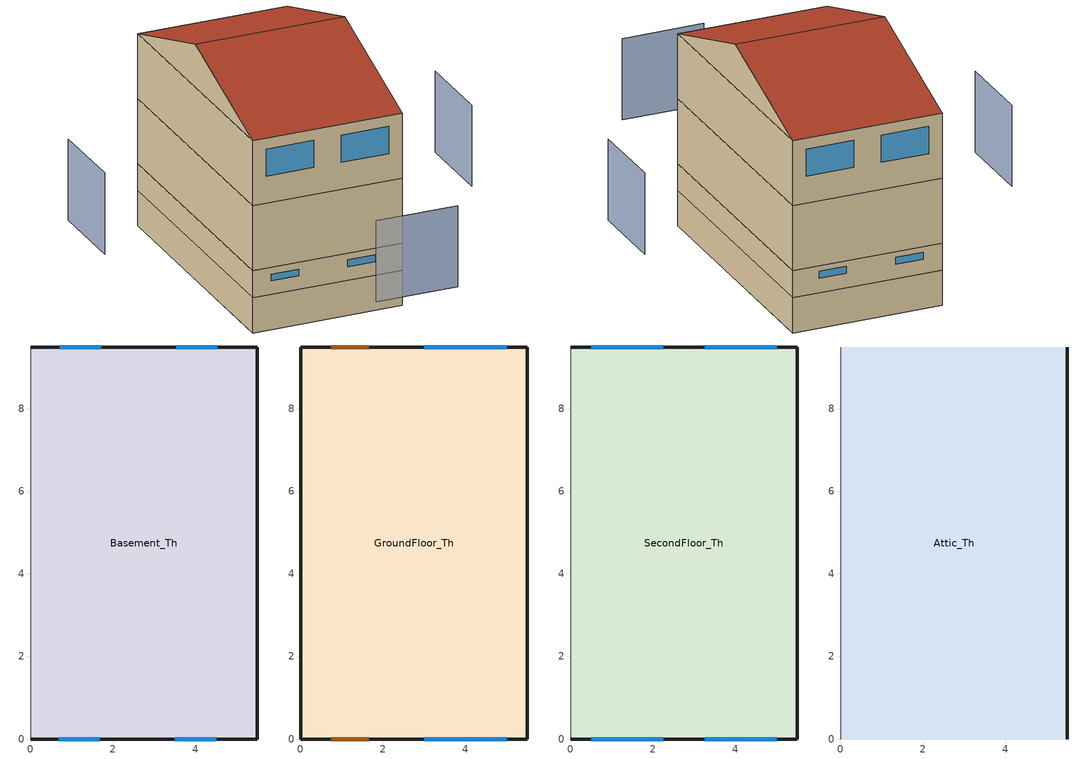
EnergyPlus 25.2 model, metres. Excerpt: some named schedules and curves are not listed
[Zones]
Basement_Th
 floor foundation (SFD_BasementFloor): 5.5,9.5 5.5,0 0,0 0,9.5 z-1.3
 wall outside (Surface 2 c tbd): 0,0 5.5,0 z0:1
 wall outside (Surface 4 c tbd): 5.5,9.5 0,9.5 z0:1
 wall outside (Surface 5 c tbd): 5.5,0 5.5,9.5 z0:1
 wall foundation (SFD_1971-1985_BasementWall): 0,0 5.5,0 5.5,9.5 0,9.5 z-1.3:0
 wall adiabatic (SFD_1971-1985_ExtWall): 0,9.5 0,0 z-1.3:0; 0,9.5 0,0 z0:1
 window (SFD_Window_old-construction): 0.68,0 1.68,0 / 3.5,0 4.5,0 z0.5:0.75; 1.71,9.5 0.71,9.5 / 4.53,9.5 3.53,9.5 z0.54:0.79
GroundFloor_Th
 floor ground (SFD_IntFloor): 5.5,9.5 5.5,0 0,0 0,9.5 z1
 wall ground (SFD_1971-1985_ExtWall): 0,9.5 0,0 z1:3.4
 wall ground (Surface 11 c tbd): 5.5,0 5.5,9.5 z1:3.4
 wall ground (Surface 12 c tbd): 5.5,9.5 0,9.5 z1:3.4
 wall ground (Surface 8 c tbd): 0,0 5.5,0 z1:3.4
 window inside (SFD_Window_old-construction): 5,9.5 3,9.5 / 3,0 5,0 z2:3
 door inside (SFD_Door_old-construction): 1.65,9.5 0.75,9.5 / 0.75,0 1.65,0 z1:3
 ceiling ground (SFD_IntCeiling): 5.5,0 5.5,9.5 0,9.5 0,0 z3.4
SecondFloor_Th
 floor to GroundFloor_Th (SFD_IntFloor): 5.5,9.5 5.5,0 0,0 0,9.5 z3.4
 wall outside (Surface 16 c tbd): 0,0 5.5,0 z3.4:5.8
 wall outside (Surface 17 c tbd): 5.5,9.5 0,9.5 z3.4:5.8
 wall outside (Surface 18 c tbd): 5.5,0 5.5,9.5 z3.4:5.8
 wall adiabatic (SFD_1971-1985_ExtWall): 0,9.5 0,0 z3.4:5.8
 window (SFD_Window_old-construction): 0.5,0 2.25,0 / 3.25,0 5,0 / 5,9.5 3.25,9.5 / 2.25,9.5 0.5,9.5 z4.4:5.4
Attic_Th
 floor to SecondFloor_Th (Surface 14 c tbd Reversed): 5.5,9.5 5.5,0 0,0 0,9.5 z5.8
 wall outside (SFD_1971-1985_ExtWall): 5.5,4.75,7.38 5.5,0,5.8 5.5,9.5,5.8
 wall adiabatic (SFD_1971-1985_ExtWall): 0,4.75,7.38 0,9.5,5.8 0,0,5.8
 roof outside (SFD_Roof): 5.5,4.75,7.38 5.5,9.5,5.8 0,9.5,5.8 0,4.75,7.38; 0,4.75,7.38 0,0,5.8 5.5,0,5.8 5.5,4.75,7.38
shading: -4,3.25 -4,6.25 / 5.75,-4 2.75,-4 / 9.5,6.25 9.5,3.25 z1:4
[Building]
Building 1: Temperature Convergence Tolerance Value {deltaC}=0.5
[Site:Location]
MONTREAL INTL A: Latitude {deg}=45.47; Longitude {deg}=-73.74; Time Zone {hr}=-5; Elevation {m}=36
[SizingPeriod:DesignDay] Day of Month=21; Dry-Bulb Temperature Range Modifier Type=DefaultMultipliers; Humidity Condition Type=Wetbulb; Barometric Pressure {Pa}=100893; Rain Indicator=No; Snow Indicator=No; Daylight Saving Time Indicator=No; Begin Environment Reset Mode=FullResetAtBeginEnvironment
Name | Month | Day Type | Maximum Dry-Bulb Temperature {C} | Daily Dry-Bulb Temperature Range {deltaC} | Wetbulb or DewPoint at Maximum Dry-Bulb {C} | Wind Speed {m/s} | Wind Direction {deg} | Solar Model Indicator | ASHRAE Clear Sky Optical Depth for Beam Irradiance (taub) | ASHRAE Clear Sky Optical Depth for Diffuse Irradiance (taud) | Sky Clearness
Montreal-Trudeau Intl AP Ann Clg .4% Condns DB=>MWB | 7 | SummerDesignDay | 30.3 | 8.8 | 22.1 | 5.4 | 230 | ASHRAETau | 0.431 | 2.246
Montreal-Trudeau Intl AP Ann Htg 99.6% Condns DB | 1 | WinterDesignDay | -22.9 | 0 | -22.9 | 4.3 | 260 | ASHRAEClearSky |  |  | 0
[Material] Thermal Absorptance=0.9
Name | Roughness | Thickness {m} | Conductivity {W/m-K} | Density {kg/m3} | Specific Heat {J/kg-K} | Solar Absorptance | Visible Absorptance
Cladding-vinyl | Smooth | 0.0095 | 0.086 | 200 | 1000 | 0.5 | 0.5
Gypsum Board | Smooth | 0.0127 | 0.16 | 800 | 1090 | 0.3 | 0.5
Heavy Concrete 150 mm | Smooth | 0.1524 | 1.95 | 2240 | 900 | 0.3 | 0.5
Heavy Concrete 200 mm | Smooth | 0.2032 | 1.95 | 2240 | 900 | 0.3 | 0.5
Insulation 15 mm | Smooth | 0.0165 | 0.046 | 19 | 960 | 0.7 | 0.7
Insulation panel 65 mm | Smooth | 0.0659 | 0.03 | 43 | 1210 | 0.7 | 0.7
Plaster | Smooth | 0.005 | 0.071 | 1860 | 840 | 0.3 | 0.5
Plywood | Smooth | 0.0159 | 0.12 | 544 | 1210 | 0.5 | 0.5
Shingles asphalt | Smooth | 0.0032 | 0.04 | 1120 | 1260 | 0.5 | 0.5
Surface 11 m tbd | Smooth | 0.0710098 | 0.073 | 165.2 | 1571.76 | 0.7 | 0.7
Surface 12 m tbd; Surface 8 m tbd | Smooth | 0.0580239 | 0.073 | 165.2 | 1571.76 | 0.7 | 0.7
Surface 14 m tbd | Smooth | 0.122962 | 0.046 | 20 | 1400 | 0.7 | 0.7
Surface 16 m tbd; Surface 17 m tbd | Smooth | 0.0566008 | 0.073 | 165.2 | 1571.76 | 0.7 | 0.7
Surface 18 m tbd | Smooth | 0.0769575 | 0.073 | 165.2 | 1571.76 | 0.7 | 0.7
Surface 2 m tbd; Surface 4 m tbd | Smooth | 0.0257659 | 0.03 | 43 | 1210 | 0.7 | 0.7
Surface 5 m tbd | Smooth | 0.0361659 | 0.03 | 43 | 1210 | 0.7 | 0.7
Wood Flooring | Smooth | 0.019 | 0.17 | 700 | 1630 | 0.5 | 0.2
Wood frame roof 2x10 insulated | Smooth | 0.235 | 0.16 | 96 | 1515 | 0.7 | 0.7
Wood frame roof 2x10 uninsulated | Smooth | 0.235 | 1.1557 | 80.994 | 1621.88 | 0.7 | 0.7
Wood frame wall 2x4 insulated | Smooth | 0.089 | 0.073 | 165.2 | 1571.76 | 0.7 | 0.7
Wood frame wall 2x4 uninsulated | Smooth | 0.089 | 0.409 | 154.65 | 1626.3 | 0.7 | 0.7
Wood Furnishing | Smooth | 0.075 | 0.12 | 540 | 1210 | 0.5 | 0.5
XPS 25mm | Rough | 0.0254 | 0.029 | 28 | 1450 | 0.7 | 0.7
[Material:AirGap]
Air Layer 1: Thermal Resistance {m2-K/W}=0.15
[Material:NoMass]
SFD_Door_old-construction: Roughness=Smooth; Thermal Resistance {m2-K/W}=0.8; Thermal Absorptance=0.9; Solar Absorptance=0.7; Visible Absorptance=0.7
[WindowMaterial:SimpleGlazingSystem]
SFD_Window_old-construction: U-Factor {W/m2-K}=2.94; Solar Heat Gain Coefficient=0.6; Visible Transmittance=0.8
[Construction]
SFD_1971-1985_BasementWall: Heavy Concrete 200 mm, Insulation panel 65 mm, Gypsum Board
SFD_1971-1985_ExtWall: Cladding-vinyl, Air Layer 1, Plywood, Wood frame wall 2x4 insulated, Insulation 15 mm, Air Layer 1, Gypsum Board
SFD_BasementFloor: Heavy Concrete 150 mm
SFD_Door_old-construction: SFD_Door_old-construction
SFD_Furnishing: Wood Furnishing
SFD_IntCeiling: Gypsum Board, Wood frame roof 2x10 uninsulated, Plywood, Wood Flooring
SFD_IntFloor: Wood Flooring, Plywood, Wood frame roof 2x10 uninsulated, Gypsum Board
SFD_IntWall: Gypsum Board, Air Layer 1, Wood frame wall 2x4 uninsulated, Air Layer 1, Gypsum Board
SFD_Roof: Shingles asphalt, Plywood
SFD_Window_old-construction: SFD_Window_old-construction
Surface 11 c tbd: Cladding-vinyl, Air Layer 1, Plywood, Surface 11 m tbd, Insulation 15 mm, Air Layer 1, Gypsum Board
Surface 12 c tbd: Cladding-vinyl, Air Layer 1, Plywood, Surface 12 m tbd, Insulation 15 mm, Air Layer 1, Gypsum Board
Surface 14 c tbd Reversed: Gypsum Board, Wood frame roof 2x10 insulated, Plywood, Surface 14 m tbd
Surface 16 c tbd: Cladding-vinyl, Air Layer 1, Plywood, Surface 16 m tbd, Insulation 15 mm, Air Layer 1, Gypsum Board
Surface 17 c tbd: Cladding-vinyl, Air Layer 1, Plywood, Surface 17 m tbd, Insulation 15 mm, Air Layer 1, Gypsum Board
Surface 18 c tbd: Cladding-vinyl, Air Layer 1, Plywood, Surface 18 m tbd, Insulation 15 mm, Air Layer 1, Gypsum Board
Surface 2 c tbd: Plaster, Heavy Concrete 200 mm, Surface 2 m tbd, Air Layer 1, Gypsum Board
Surface 4 c tbd: Plaster, Heavy Concrete 200 mm, Surface 4 m tbd, Air Layer 1, Gypsum Board
Surface 5 c tbd: Plaster, Heavy Concrete 200 mm, Surface 5 m tbd, Air Layer 1, Gypsum Board
Surface 8 c tbd: Cladding-vinyl, Air Layer 1, Plywood, Surface 8 m tbd, Insulation 15 mm, Air Layer 1, Gypsum Board
[Zone] Multiplier=1; Part of Total Floor Area=Yes
Attic_Th; Basement_Th; GroundFloor_Th; SecondFloor_Th
[Space]
Name | Zone | Space Type
Attic | Attic_Th | SFD_Attic_SpaceType
Basement | Basement_Th | SFD_Basement_SpaceType
GroundFloor | GroundFloor_Th | SFD_MainFloors_SpaceType
SecondFloor | SecondFloor_Th | SFD_MainFloors_SpaceType
[SpaceList]
SFD_Attic_SpaceType: Attic
SFD_Basement_SpaceType: Basement
SFD_MainFloors_SpaceType: GroundFloor, SecondFloor
[ZoneInfiltration:DesignFlowRate] Density Basis=Outdoor
Name | Zone or ZoneList or Space or SpaceList | Design Flow Rate Calculation Method | Air Changes per Hour {1/hr} | Constant Term Coefficient | Temperature Term Coefficient | Velocity Term Coefficient | Velocity Squared Term Coefficient | Design Flow Rate {m3/s}
Attic Ventilation | SFD_Attic_SpaceType | AirChanges/Hour | 3 | 0.606 | 0.03636 | 0.1177 | 0
Air exhaust-intake compensation | SFD_MainFloors_SpaceType | Flow/Zone |  |  |  |  |  | 0.001
[InternalMass]
Name | Construction | Zone or ZoneList | Space or SpaceList | Surface Area {m2}
Basement Basement_InternalMassFurnishing | SFD_Furnishing | Basement_Th | Basement | 104.5
GroundFloor MainFloors_InternalMassFurnishing | SFD_Furnishing | GroundFloor_Th | GroundFloor | 104.5
SecondFloor MainFloors_InternalMassFurnishing | SFD_Furnishing | SecondFloor_Th | SecondFloor | 104.5
GroundFloor MainFloors_IntWalls | SFD_IntWall | GroundFloor_Th | GroundFloor | 80
SecondFloor MainFloors_IntWalls | SFD_IntWall | SecondFloor_Th | SecondFloor | 80
[SurfaceProperty:ExposedFoundationPerimeter]
Surface 6: Exposed Perimeter Calculation Method=TotalExposedPerimeter; Total Exposed Perimeter {m}=20.5
[ZoneControl:Thermostat] Temperature Difference Between Cutout And Setpoint {deltaC}=0
Name | Zone or ZoneList | Control Type Schedule | Control 1
Basement_Th Thermostat | Basement_Th | Basement_Th Thermostat Schedule | Thermostat Setpoint Dual Setpoint 3
GroundFloor_Th Thermostat | GroundFloor_Th | GroundFloor_Th Thermostat Schedule | Thermostat Setpoint Dual Setpoint 2
SecondFloor_Th Thermostat | SecondFloor_Th | SecondFloor_Th Thermostat Schedule | Thermostat Setpoint Dual Setpoint 1
[ThermostatSetpoint:SingleCooling]
Thermostat Setpoint Dual Setpoint 3: Setpoint Temperature Schedule=Residential ClgSetpoint
[ZoneHVAC:Baseboard:Convective:Electric] Availability Schedule=Always On Discrete hvac_library; Heating Design Capacity {W}=Autosize; Efficiency=1
Elec Baseboard 2; Elec Baseboard 1; Elec Baseboard
[Zone equipment]
Basement_Th: Elec Baseboard 2
GroundFloor_Th: Elec Baseboard 1, Cycling PTAC DX Clg Elec Htg 1
SecondFloor_Th: Elec Baseboard, Cycling PTAC DX Clg Elec Htg
[Sizing:Zone] Zone Cooling Design Supply Air Temperature Input Method=SupplyAirTemperature; Zone Cooling Design Supply Air Temperature {C}=14; Zone Cooling Design Supply Air Temperature Difference {deltaC}=11.11; Zone Heating Design Supply Air Temperature Input Method=SupplyAirTemperature; Zone Heating Design Supply Air Temperature {C}=40; Zone Heating Design Supply Air Temperature Difference {deltaC}=11.11; Zone Cooling Design Supply Air Humidity Ratio {kgWater/kgDryAir}=0.0085; Zone Heating Design Supply Air Humidity Ratio {kgWater/kgDryAir}=0.008; Cooling Design Air Flow Method=DesignDay; Cooling Design Air Flow Rate {m3/s}=0; Cooling Minimum Air Flow per Zone Floor Area {m3/s-m2}=0.000762; Cooling Minimum Air Flow {m3/s}=0; Cooling Minimum Air Flow Fraction=0; Heating Design Air Flow Method=DesignDay; Heating Design Air Flow Rate {m3/s}=0; Heating Maximum Air Flow per Zone Floor Area {m3/s-m2}=0.002032; Heating Maximum Air Flow {m3/s}=0.141576; Heating Maximum Air Flow Fraction=0.3; Account for Dedicated Outdoor Air System=No; Zone Load Sizing Method=Sensible Load Only No Latent Load; Zone Latent Cooling Design Supply Air Humidity Ratio Input Method=HumidityRatioDifference; Zone Cooling Design Supply Air Humidity Ratio Difference {kgWater/kgDryAir}=0.005; Zone Latent Heating Design Supply Air Humidity Ratio Input Method=HumidityRatioDifference; Zone Humidification Design Supply Air Humidity Ratio Difference {kgWater/kgDryAir}=0.005; Type of Space Sum to Use=Coincident; Heating Coil Sizing Method=None; Maximum Heating Capacity To Cooling Load Sizing Ratio {W/W}=1
Name | Design Specification Outdoor Air Object
Basement_Th | Basement_Th Zero air DSOA
GroundFloor_Th | GroundFloor_Th Zero air DSOA
SecondFloor_Th | SecondFloor_Th Zero air DSOA
[DesignSpecification:OutdoorAir] Outdoor Air Method=Sum; Outdoor Air Flow per Person {m3/s-person}=0; Outdoor Air Flow per Zone Floor Area {m3/s-m2}=0; Outdoor Air Flow per Zone {m3/s}=0; Outdoor Air Flow Air Changes per Hour {1/hr}=0
Basement_Th Zero air DSOA; GroundFloor_Th Zero air DSOA; SecondFloor_Th Zero air DSOA
[Lights]
MainFloors_InteriorLighting: Zone or ZoneList or Space or SpaceList=SFD_MainFloors_SpaceType; Schedule=Interior Lighting Schedule; Design Level Calculation Method=LightingLevel; Lighting Level {W}=150.85; Fraction Radiant=0.4; Fraction Visible=0.2; Fraction Replaceable=1
[People]
MainFloors_People: Zone or ZoneList or Space or SpaceList=SFD_MainFloors_SpaceType; Number of People Schedule=Residential Occupancy; Number of People Calculation Method=People; Number of People=1.42; Fraction Radiant=0.3; Activity Level Schedule=Residential Occupant Activity; Clothing Insulation Calculation Method=ClothingInsulationSchedule
[ElectricEquipment] Zone or ZoneList or Space or SpaceList=SFD_MainFloors_SpaceType; Design Level Calculation Method=EquipmentLevel
Name | Schedule | Design Level {W} | Fraction Radiant | Fraction Lost | Fraction Latent
MainFloors_Dishwasher | Dishwasher Schedule | 59.25 | 0.2
MainFloors_Dryer | Dryer Schedule | 309.55 | 0.2 | 0.8
MainFloors_Freezer | Freezer Schedule | 26.7 | 0.2
MainFloors_HWElectricConsumption | Hot Water Tank Electric Load Schedule | 592.05 |  | 0.99
MainFloors_OtherEquipment | Other Electric Charges Schedule | 923.65 | 0.2 |  | 0
MainFloors_Refrigerator | Fridge Schedule | 80.15 | 0.2
MainFloors_StoveTopOven | Stovetop Schedule | 236.9 | 0.2
MainFloors_WashingMachine | Washer Schedule | 29.95 | 0.2
[ZoneInfiltration:EffectiveLeakageArea] Effective Air Leakage Area {cm2}=148.236; Stack Coefficient=0.000145; Wind Coefficient=0.000174
Name | Zone or Space
SFD_ELA_1971-1985 1 | GroundFloor
SFD_ELA_1971-1985 2 | SecondFloor
[ThermostatSetpoint:DualSetpoint] Heating Setpoint Temperature Schedule=Residential HtgSetpoint; Cooling Setpoint Temperature Schedule=Residential ClgSetpoint
Thermostat Setpoint Dual Setpoint 2; Thermostat Setpoint Dual Setpoint 1
[ZoneVentilation:WindandStackOpenArea] Opening Area Fraction Schedule=SFD Window Opening Fraction; Opening Effectiveness=Autocalculate; Height Difference {m}=0.25; Discharge Coefficient for Opening=Autocalculate; Minimum Indoor Temperature {C}=21; Maximum Indoor Temperature {C}=40; Delta Temperature {deltaC}=-100; Minimum Outdoor Temperature {C}=21; Maximum Outdoor Temperature {C}=24; Maximum Wind Speed {m/s}=10
Name | Zone or Space | Opening Area {m2} | Effective Angle {deg}
Sub Surface 10_WindandStackOpenArea | GroundFloor_Th | 2 | 0
Sub Surface 2_WindandStackOpenArea | GroundFloor_Th | 2 | 180
Sub Surface 4_WindandStackOpenArea; Sub Surface 5_WindandStackOpenArea | SecondFloor_Th | 1.75 | 180
Sub Surface 11_WindandStackOpenArea; Sub Surface 12_WindandStackOpenArea | SecondFloor_Th | 1.75 | 0
[ZoneHVAC:PackagedTerminalAirConditioner] Availability Schedule=Always On Discrete hvac_library; Cooling Supply Air Flow Rate {m3/s}=Autosize; Heating Supply Air Flow Rate {m3/s}=Autosize; No Load Supply Air Flow Rate {m3/s}=Autosize; No Load Supply Air Flow Rate Control Set To Low Speed=Yes; Cooling Outdoor Air Flow Rate {m3/s}=Autosize; Heating Outdoor Air Flow Rate {m3/s}=Autosize; No Load Outdoor Air Flow Rate {m3/s}=Autosize; Fan Placement=DrawThrough; Supply Air Fan Operating Mode Schedule=Cycling PTAC Fan Mode Always Zero
Name | Supply Air Fan | Heating Coil | Cooling Coil
Cycling PTAC DX Clg Elec Htg 1 | Cycling Elec PTAC Fan 1 | Cycling PTAC Elec Htg Coil 1 | Cycling Elec PTAC 1 Spd DX Clg Coil 1
Cycling PTAC DX Clg Elec Htg | Cycling Elec PTAC Fan | Cycling PTAC Elec Htg Coil | Cycling Elec PTAC 1 Spd DX Clg Coil
[Fan:OnOff] Availability Schedule=Always On Discrete hvac_library; Fan Total Efficiency=0.6; Pressure Rise {Pa}=250; Maximum Flow Rate {m3/s}=Autosize; Motor Efficiency=0.8; Motor In Airstream Fraction=1; Fan Power Ratio Function of Speed Ratio Curve=Fan On Off Power Curve 15; Fan Efficiency Ratio Function of Speed Ratio Curve=Fan On Off Efficiency Curve 15
Cycling Elec PTAC Fan 1; Cycling Elec PTAC Fan
[Coil:Heating:Electric] Availability Schedule=Always On Discrete hvac_library; Efficiency=1; Nominal Capacity {W}=0
Cycling PTAC Elec Htg Coil 1; Cycling PTAC Elec Htg Coil
[Coil:Cooling:DX:SingleSpeed] Availability Schedule=Always On Discrete hvac_library; Gross Rated Total Cooling Capacity {W}=Autosize; Gross Rated Sensible Heat Ratio=Autosize; Gross Rated Cooling COP {W/W}=2.5; Rated Air Flow Rate {m3/s}=Autosize; Rated Evaporator Fan Power Per Volume Flow Rate 2017 {W/(m3/s)}=773.3; Rated Evaporator Fan Power Per Volume Flow Rate 2023 {W/(m3/s)}=934.4; Total Cooling Capacity Function of Temperature Curve=Curve Biquadratic 29; Total Cooling Capacity Function of Flow Fraction Curve=Curve Quadratic 35; Energy Input Ratio Function of Temperature Curve=Curve Biquadratic 30; Energy Input Ratio Function of Flow Fraction Curve=Curve Quadratic 36; Part Load Fraction Correlation Curve=Curve Quadratic 37; Minimum Outdoor Dry-Bulb Temperature for Compressor Operation {C}=-25; Nominal Time for Condensate Removal to Begin {s}=0; Ratio of Initial Moisture Evaporation Rate and Steady State Latent Capacity=0; Maximum Cycling Rate {cycles/hr}=0; Latent Capacity Time Constant {s}=0; Condenser Type=AirCooled; Evaporative Condenser Effectiveness=0; Evaporative Condenser Air Flow Rate {m3/s}=Autosize; Evaporative Condenser Pump Rated Power Consumption {W}=Autosize; Crankcase Heater Capacity {W}=0; Maximum Outdoor Dry-Bulb Temperature for Crankcase Heater Operation {C}=0; Basin Heater Capacity {W/K}=0; Basin Heater Setpoint Temperature {C}=10
Cycling Elec PTAC 1 Spd DX Clg Coil 1; Cycling Elec PTAC 1 Spd DX Clg Coil
[Foundation:Kiva]
KIVA Foundation Floor Surface 6: Interior Horizontal Insulation Material=XPS 25mm; Interior Horizontal Insulation Depth {m}=0; Interior Horizontal Insulation Width {m}=0.6; Wall Height Above Grade {m}=0.2; Wall Depth Below Slab {m}=0
[Foundation:Kiva:Settings]
Soil Conductivity {W/m-K}=1.9; Soil Density {kg/m3}=1920; Soil Specific Heat {J/kg-K}=1425; Ground Solar Absorptivity=0.4; Ground Thermal Absorptivity=0.9; Ground Surface Roughness {m}=0.03; Far-Field Width {m}=40; Deep-Ground Boundary Condition=GroundWater; Deep-Ground Depth {m}=10; Minimum Cell Dimension {m}=0.02; Maximum Cell Growth Coefficient=1.5; Simulation Timestep=Hourly
[Exterior:Lights]
Exterior Lights 1: Schedule=Exterior Lighting Schedule; Design Level {W}=38.5
[Schedule:Year]
SFD Window Opening Fraction: SFD Window Opening Fraction Week Rule - Jan1-Dec31, 1, 1, 12, 31
